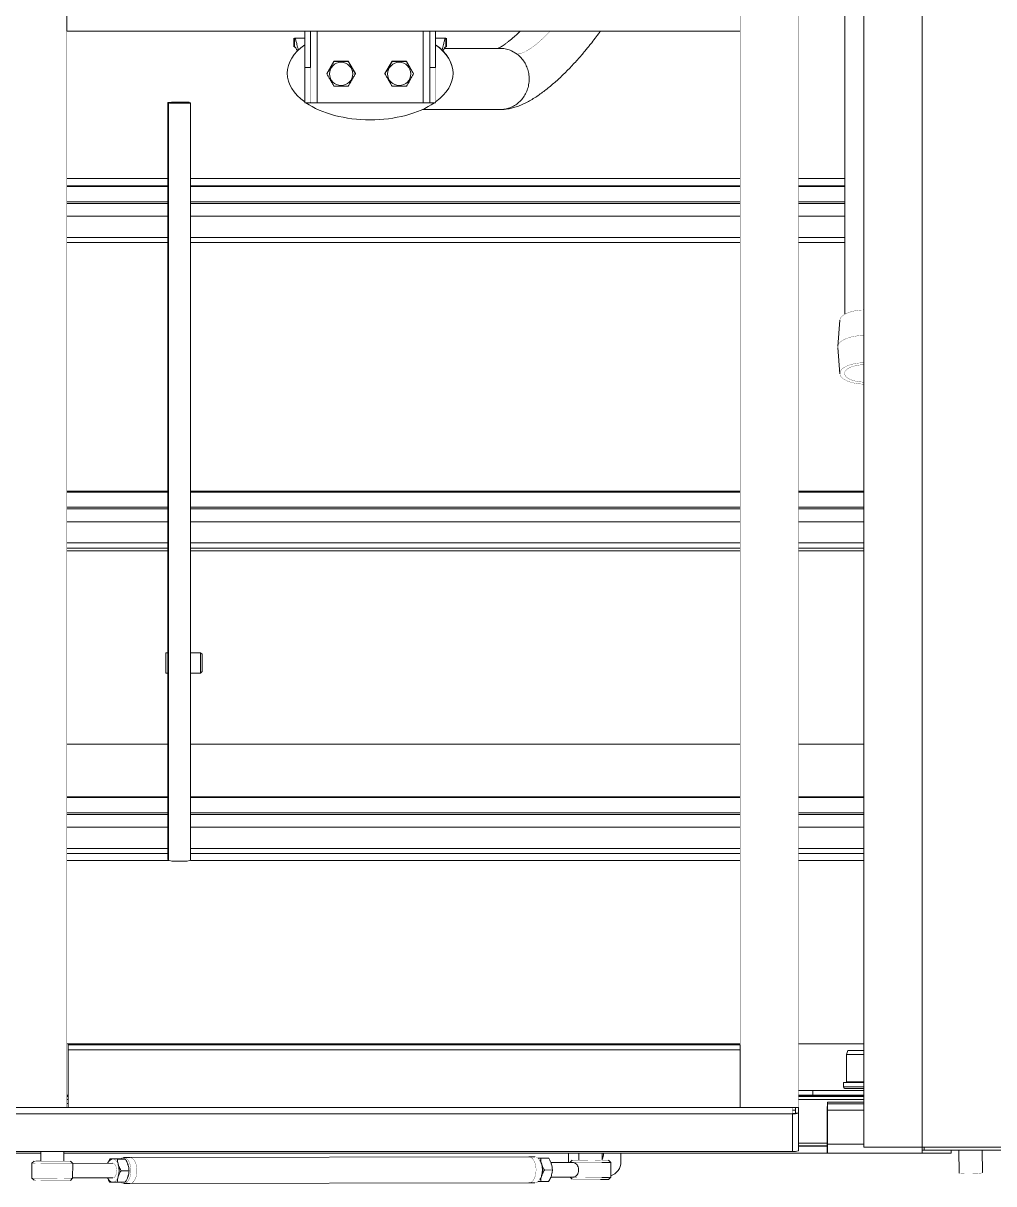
# Model space of a CAD drawing. Header units: millimetres. Extents: x -16985 to -606, y 2122 to 9380.
# Drawn here: x -12252 to -11584, y 4735 to 5533 of the extents above; entities that cross this region are included whole.
import ezdxf

# ---------------------------------------------------------------- set-up
doc = ezdxf.new("R2010")
doc.units = ezdxf.units.MM
for name, pattern in [('K5LT32768', [0]), ('K5LT32769', [0]), ('K5LT_THIN', [0])]:
    doc.linetypes.add(name, pattern=pattern)

msp = doc.modelspace()

# ---------------------------------------------------------------- linework, layer by layer
at = {"color": 7, "linetype": 'K5LT_THIN', "lineweight": 18}
for p, q in [((-11673.55, 5798.19), (-11673.55, 4760.19)), ((-11633.55, 4760.19), (-11633.55, 5798.19)), ((-11686.56, 5588.19), (-11686.56, 5332.87)), ((-12221.56, 5577.5), (-12221.56, 5527.52)), ((-12221.56, 5527.52), (-11758.56, 5527.52)), ((-12065.5, 5522.59), (-12065.5, 5516.59)), ((-12065.5, 5522.59), (-12065.5, 5516.59)), ((-12064.94, 5516.59), (-12064.94, 5522.59)), ((-12058, 5522.59), (-12064.94, 5522.59)), ((-12058, 5527.52), (-12054, 5527.52)), ((-12058, 5502.52), (-12058, 5527.52)), ((-12058, 5478.37), (-12058, 5527.52)), ((-12054, 5502.52), (-12054, 5527.52)), ((-11972, 5527.52), (-11968, 5527.52)), ((-11972, 5502.52), (-11972, 5527.52)), ((-11968, 5502.52), (-11968, 5527.52)), ((-11961.06, 5522.59), (-11968, 5522.59)), ((-11961.06, 5522.59), (-11961.06, 5516.59)), ((-11960.5, 5522.59), (-11960.5, 5516.59)), ((-11923.42, 5515.59), (-11961.99, 5515.59)), ((-11915.83, 5513.97), (-11911.94, 5511.67)), ((-12037.9, 5506.73), (-12042.81, 5498.23)), ((-12028.09, 5506.73), (-12037.9, 5506.73)), ((-12037.9, 5506.58), (-12037.9, 5506.73)), ((-12028.09, 5506.58), (-12028.09, 5506.73)), ((-12023.18, 5498.23), (-12028.09, 5506.73)), ((-11997.9, 5506.73), (-12002.81, 5498.23)), ((-11988.09, 5506.73), (-11997.9, 5506.73)), ((-11997.9, 5506.58), (-11997.9, 5506.73)), ((-11988.09, 5506.58), (-11988.09, 5506.73)), ((-11983.18, 5498.23), (-11988.09, 5506.73)), ((-12070, 5498.49), (-12070, 5498.44)), ((-12058, 5502.52), (-12054, 5502.52)), ((-12042.81, 5498.09), (-12042.81, 5498.23)), ((-12023.18, 5498.09), (-12023.18, 5498.23)), ((-12002.81, 5498.09), (-12002.81, 5498.23)), ((-11983.18, 5498.09), (-11983.18, 5498.23)), ((-11972, 5502.52), (-11968, 5502.52)), ((-11956, 5498.45), (-11956, 5498.51)), ((-12152.01, 5478.36), (-12152.22, 5478.33)), ((-12152.22, 5478.33), (-12152.14, 5478.33)), ((-12152.22, 5478.33), (-12152.22, 4958.1)), ((-12152.14, 5478.33), (-12151.85, 5478.32)), ((-12152.14, 5478.33), (-12152.14, 4958.09)), ((-12151.84, 5478.37), (-12152.01, 5478.36)), ((-12151.85, 5478.32), (-12150.56, 5478.32)), ((-12151.85, 5478.32), (-12151.85, 4958.06)), ((-12150.65, 5478.39), (-12151.84, 5478.37)), ((-12151.55, 5478.12), (-12151.55, 4957.53)), ((-12150.25, 5478.4), (-12150.65, 5478.39)), ((-12150.56, 5478.65), (-12150.56, 5478.39)), ((-12150.56, 5478.32), (-12149.55, 5478.33)), ((-12149.55, 5478.4), (-12150.25, 5478.4)), ((-12141.79, 5478.68), (-12149.56, 5478.68)), ((-12149.55, 5478.61), (-12147.03, 5478.61)), ((-12149.01, 5478.4), (-12149.55, 5478.4)), ((-12149.55, 5478.33), (-12149.02, 5478.33)), ((-12148.06, 5478.49), (-12149.01, 5478.4)), ((-12147.95, 5478.4), (-12147.12, 5478.48)), ((-12145.04, 5478.4), (-12147.95, 5478.4)), ((-12147.03, 5478.61), (-12146.07, 5478.52)), ((-12147.03, 5478.61), (-12147.03, 5478.4)), ((-12145.97, 5478.61), (-12141.8, 5478.61)), ((-12145.13, 5478.53), (-12145.97, 5478.61)), ((-12144.1, 5478.49), (-12145.04, 5478.4)), ((-12143.98, 5478.4), (-12143.16, 5478.48)), ((-12141.8, 5478.4), (-12143.98, 5478.4)), ((-12139.55, 5478.53), (-12139.55, 5478.48)), ((-12137.55, 5478.48), (-12137.55, 5478.53)), ((-12137.55, 5478.48), (-12137.55, 5478.26)), ((-12136.55, 4957.53), (-12136.55, 5478.12)), ((-12057.39, 5478.2), (-12052.93, 5478.2)), ((-11976.6, 5478.24), (-12049.4, 5478.24)), ((-11977.13, 5473.59), (-11923.42, 5473.59)), ((-11973.13, 5478.2), (-11968.52, 5478.2)), ((-12152.22, 5421.16), (-12221.56, 5421.16)), ((-11758.56, 5421.16), (-12136.55, 5421.16)), ((-11686.56, 5421.16), (-11718.56, 5421.16)), ((-12152.22, 5410.16), (-12221.56, 5410.16)), ((-11758.56, 5410.16), (-12136.55, 5410.16)), ((-11686.56, 5410.16), (-11718.56, 5410.16)), ((-12152.22, 5385.66), (-12221.56, 5385.66)), ((-11758.56, 5385.66), (-12136.55, 5385.66)), ((-11686.56, 5385.66), (-11718.56, 5385.66)), ((-12221.56, 5382.15), (-12152.22, 5382.15)), ((-12136.55, 5382.15), (-11758.56, 5382.15)), ((-11718.56, 5382.15), (-11686.56, 5382.15)), ((-11690.05, 5328.69), (-11691.55, 5310.58)), ((-11691.55, 5310.02), (-11690.05, 5291.91)), ((-12152.22, 5211.16), (-12221.56, 5211.16)), ((-11758.56, 5211.16), (-12136.55, 5211.16)), ((-11673.55, 5211.16), (-11718.56, 5211.16)), ((-12152.22, 5200.16), (-12221.56, 5200.16)), ((-11758.56, 5200.16), (-12136.55, 5200.16)), ((-11673.55, 5200.16), (-11718.56, 5200.16)), ((-12152.22, 5175.66), (-12221.56, 5175.66)), ((-12221.56, 5172.15), (-12152.22, 5172.15)), ((-12152.22, 5170.11), (-12221.56, 5170.11)), ((-11758.56, 5175.66), (-12136.55, 5175.66)), ((-12136.55, 5172.15), (-11758.56, 5172.15)), ((-11758.56, 5170.11), (-12136.55, 5170.11)), ((-11673.55, 5175.66), (-11718.56, 5175.66)), ((-11718.56, 5172.15), (-11673.55, 5172.15)), ((-11673.55, 5170.11), (-11718.56, 5170.11)), ((-12152.22, 5100.19), (-12153.55, 5100.19)), ((-12153.55, 5093.19), (-12153.55, 5100.19)), ((-12129.55, 5100.19), (-12136.55, 5100.19)), ((-12128.55, 5099.19), (-12129.55, 5100.19)), ((-12129.55, 5093.19), (-12129.55, 5100.19)), ((-12128.55, 5093.19), (-12128.55, 5099.19)), ((-12153.55, 5086.19), (-12153.55, 5093.19)), ((-12129.55, 5086.19), (-12129.55, 5093.19)), ((-12128.55, 5087.19), (-12128.55, 5093.19)), ((-12153.55, 5086.19), (-12152.22, 5086.19)), ((-12136.55, 5086.19), (-12129.55, 5086.19)), ((-12129.55, 5086.19), (-12128.55, 5087.19)), ((-12152.22, 5037.26), (-12221.56, 5037.26)), ((-11758.56, 5037.26), (-12136.55, 5037.26)), ((-11673.55, 5037.26), (-11718.56, 5037.26)), ((-12152.22, 5001.16), (-12221.56, 5001.16)), ((-11758.56, 5001.16), (-12136.55, 5001.16)), ((-11673.55, 5001.16), (-11718.56, 5001.16)), ((-12152.22, 4990.16), (-12221.56, 4990.16)), ((-11758.56, 4990.16), (-12136.55, 4990.16)), ((-11673.55, 4990.16), (-11718.56, 4990.16)), ((-12152.22, 4965.66), (-12221.56, 4965.66)), ((-11758.56, 4965.66), (-12136.55, 4965.66)), ((-11673.55, 4965.66), (-11718.56, 4965.66)), ((-12221.56, 4962.15), (-12152.22, 4962.15)), ((-12151.46, 4957.41), (-12221.56, 4957.41)), ((-12152.22, 4958.1), (-12152.14, 4958.09)), ((-12152.14, 4958.09), (-12151.85, 4958.06)), ((-12151.85, 4958.06), (-12151.55, 4958.06)), ((-11758.56, 4957.41), (-12136.65, 4957.41)), ((-12136.55, 4962.15), (-11758.56, 4962.15)), ((-11718.56, 4962.15), (-11673.55, 4962.15)), ((-11673.55, 4957.41), (-11718.56, 4957.41)), ((-11758.56, 4831.37), (-12221.56, 4831.37)), ((-12220.56, 4827.25), (-12220.56, 4830.59)), ((-12220.56, 4830.59), (-12220.56, 4790.84)), ((-11758.56, 4830.59), (-12220.56, 4830.59)), ((-12220.56, 4825.48), (-12220.56, 4828.38)), ((-12220.56, 4828.38), (-12220.56, 4792.61)), ((-12220.56, 4827.25), (-12220.56, 4787.5)), ((-11758.56, 4827.25), (-12220.56, 4827.25)), ((-11758.56, 4827.25), (-11758.56, 4830.59)), ((-11758.56, 4787.5), (-11758.56, 4827.25)), ((-11673.55, 4831.37), (-11718.56, 4831.37)), ((-11684.55, 4826.69), (-11685.55, 4823.94)), ((-11673.55, 4826.69), (-11684.55, 4826.69)), ((-12220.56, 4825.48), (-12220.56, 4789.71)), ((-11685.55, 4823.94), (-11685.55, 4805.19)), ((-11673.55, 4823.94), (-11685.55, 4823.94)), ((-11687.55, 4804.69), (-11687.55, 4801.69)), ((-11687.55, 4804.69), (-11673.55, 4804.69)), ((-12220.56, 4795.99), (-12221.56, 4795.99)), ((-12220.56, 4795.89), (-12221.56, 4795.89)), ((-12220.56, 4795.17), (-12221.56, 4795.17)), ((-11708.67, 4799.19), (-11718.56, 4799.19)), ((-11673.55, 4795.99), (-11718.56, 4795.99)), ((-11673.55, 4795.89), (-11718.56, 4795.89)), ((-11673.55, 4795.17), (-11718.56, 4795.17)), ((-11708.67, 4799.19), (-11673.55, 4799.19)), ((-11684.13, 4800.69), (-11673.55, 4800.69)), ((-12221.56, 4787.5), (-12261.56, 4787.5)), ((-12220.56, 4793.11), (-12221.56, 4793.11)), ((-12220.56, 4790.41), (-12221.56, 4790.41)), ((-12220.56, 4789.71), (-12220.56, 4792.61)), ((-12220.56, 4792.61), (-12220.56, 4792.61)), ((-12220.56, 4787.5), (-12220.56, 4790.84)), ((-12220.56, 4787.5), (-11758.56, 4787.5)), ((-11718.56, 4787.5), (-11758.56, 4787.5)), ((-11720.66, 4787.5), (-11720.66, 4785.62)), ((-11720.56, 4787.5), (-11720.56, 4786.96)), ((-11720.56, 4787.5), (-11720.56, 4783.63)), ((-11720.56, 4783.63), (-11720.56, 4786.96)), ((-11673.55, 4793.11), (-11718.56, 4793.11)), ((-11718.56, 4787.5), (-11718.56, 4783.63)), ((-11698.73, 4786.07), (-11698.73, 4788.19)), ((-11698.55, 4788.19), (-11698.73, 4788.19)), ((-11698.55, 4791.19), (-11673.55, 4791.19)), ((-11698.55, 4790.19), (-11698.55, 4791.19)), ((-11698.55, 4785.83), (-11698.55, 4790.19)), ((-11698.55, 4790.19), (-11673.55, 4790.19)), ((-12257.56, 4783.19), (-11722.56, 4783.19)), ((-11720.66, 4785.62), (-11722.56, 4785.62)), ((-11722.56, 4783.19), (-11722.56, 4757.35)), ((-11720.66, 4783.56), (-11720.66, 4785.62)), ((-11720.56, 4783.63), (-11718.56, 4783.63)), ((-11718.56, 4757.8), (-11718.56, 4783.63)), ((-11698.55, 4786.07), (-11698.73, 4786.07)), ((-11698.73, 4762.6), (-11698.73, 4786.07)), ((-11698.55, 4762.37), (-11698.55, 4785.83)), ((-11698.73, 4763.08), (-11718.56, 4763.08)), ((-12239.56, 4756.19), (-12427.49, 4756.19)), ((-11722.56, 4757.35), (-12257.56, 4757.35)), ((-12239.56, 4757.35), (-12239.56, 4750.71)), ((-12223.56, 4750.65), (-12223.56, 4757.35)), ((-11698.75, 4756.19), (-12223.56, 4756.19)), ((-11876.55, 4756.19), (-11876.55, 4750.19)), ((-11869.55, 4756.19), (-11869.55, 4751.33)), ((-11853.55, 4751.26), (-11853.55, 4756.19)), ((-11840.55, 4756.19), (-11840.55, 4750.19)), ((-11718.56, 4760.99), (-11698.73, 4760.99)), ((-11698.75, 4760.99), (-11698.75, 4756.19)), ((-11698.73, 4758.19), (-11698.75, 4758.19)), ((-11698.55, 4762.6), (-11698.73, 4762.6)), ((-11698.73, 4758.19), (-11698.73, 4762.6)), ((-11698.55, 4758.19), (-11698.73, 4758.19)), ((-11698.55, 4756.19), (-11698.55, 4762.37)), ((-11698.55, 4756.19), (-11633.55, 4756.19)), ((-11633.55, 4760.19), (-11673.55, 4760.19)), ((-11633.55, 4760.19), (-11633.55, 4756.31)), ((-11573.55, 4760.19), (-11633.55, 4760.19)), ((-11613.55, 4758.19), (-11633.55, 4758.19)), ((-11632.05, 4758.19), (-11633.55, 4758.19)), ((-11633.55, 4756.31), (-11633.55, 4756.19)), ((-11633.55, 4756.19), (-11613.55, 4756.19)), ((-11632.05, 4758.19), (-11632.05, 4760.19)), ((-11575.05, 4758.19), (-11632.05, 4758.19)), ((-11613.55, 4756.19), (-11613.55, 4758.19)), ((-11608.18, 4758.19), (-11607.93, 4742.52)), ((-11591.93, 4742.77), (-11592.17, 4758.19)), ((-12245.54, 4749.28), (-12245.58, 4739.08)), ((-12244.03, 4750.77), (-12245.54, 4749.28)), ((-12217.54, 4749.17), (-12219.03, 4750.67)), ((-12217.58, 4738.97), (-12217.54, 4749.17)), ((-12190.03, 4749.19), (-12217.54, 4749.15)), ((-12186.46, 4752.25), (-12191.96, 4752.24)), ((-12181.33, 4752.16), (-12186.83, 4752.15)), ((-12183.22, 4752.2), (-12183.35, 4752.2)), ((-12178.36, 4753.21), (-12182.52, 4753.21)), ((-11903.94, 4753.67), (-12178.36, 4753.21)), ((-11899.78, 4753.67), (-11903.94, 4753.67)), ((-11897.54, 4752.72), (-11895.38, 4752.73)), ((-11895.98, 4750.63), (-11896.44, 4751.38)), ((-11895.75, 4752.63), (-11890.25, 4752.64)), ((-11873.21, 4749.72), (-11888.8, 4749.69)), ((-11876.55, 4750.19), (-11876.54, 4749.71)), ((-11874.03, 4751.39), (-11875.53, 4749.89)), ((-11875.53, 4749.89), (-11875.53, 4749.71)), ((-11847.53, 4749.78), (-11849.03, 4751.29)), ((-11847.57, 4739.58), (-11847.53, 4749.78)), ((-12245.58, 4739.08), (-12244.08, 4737.57)), ((-12219.08, 4737.47), (-12217.58, 4738.97)), ((-12217.58, 4739.15), (-12190.01, 4739.19)), ((-12178.8, 4744.12), (-12184.3, 4744.11)), ((-11893.21, 4744.59), (-11887.71, 4744.6)), ((-11888.76, 4739.69), (-11873.17, 4739.72)), ((-11875.57, 4739.71), (-11875.57, 4739.69)), ((-11875.57, 4739.69), (-11874.08, 4738.19)), ((-11849.08, 4738.09), (-11847.58, 4739.58)), ((-12181.4, 4736.16), (-12186.89, 4736.15)), ((-12182.49, 4735.21), (-12178.33, 4735.21)), ((-12178.33, 4735.21), (-11903.91, 4735.67)), ((-11903.91, 4735.67), (-11899.75, 4735.67)), ((-11896.42, 4737.98), (-11895.96, 4738.73)), ((-11895.81, 4736.63), (-11890.31, 4736.64))]:
    msp.add_line(p, q, dxfattribs=at)
at = {"color": 8, "linetype": 'K5LT32768', "lineweight": 15, "true_color": 0x808080}
for p, q in [((-12049.4, 5478.24), (-12049.4, 5527.52)), ((-11976.6, 5478.24), (-11976.6, 5527.52)), ((-11972, 5478.37), (-11972, 5527.52)), ((-12149.55, 5478.61), (-12149.55, 5478.4)), ((-12141.8, 5478.61), (-12141.8, 5478.4)), ((-12221.56, 5426.19), (-12152.22, 5426.19)), ((-12136.55, 5426.19), (-11758.56, 5426.19)), ((-11718.56, 5426.19), (-11686.56, 5426.19)), ((-12152.22, 5420.59), (-12221.56, 5420.59)), ((-11758.56, 5420.59), (-12136.55, 5420.59)), ((-11686.56, 5420.59), (-11718.56, 5420.59)), ((-12152.22, 5409), (-12221.56, 5409)), ((-11758.56, 5409), (-12136.55, 5409)), ((-11686.56, 5409), (-11718.56, 5409)), ((-12152.22, 5400.23), (-12221.56, 5400.23)), ((-11758.56, 5400.23), (-12136.55, 5400.23)), ((-11686.56, 5400.23), (-11718.56, 5400.23)), ((-12152.22, 5210.59), (-12221.56, 5210.59)), ((-11758.56, 5210.59), (-12136.55, 5210.59)), ((-11673.55, 5210.59), (-11718.56, 5210.59)), ((-12152.22, 5199), (-12221.56, 5199)), ((-11758.56, 5199), (-12136.55, 5199)), ((-11673.55, 5199), (-11718.56, 5199)), ((-12152.22, 5190.23), (-12221.56, 5190.23)), ((-11758.56, 5190.23), (-12136.55, 5190.23)), ((-11673.55, 5190.23), (-11718.56, 5190.23)), ((-12152.22, 5000.59), (-12221.56, 5000.59)), ((-11758.56, 5000.59), (-12136.55, 5000.59)), ((-11673.55, 5000.59), (-11718.56, 5000.59)), ((-12152.22, 4989), (-12221.56, 4989)), ((-11758.56, 4989), (-12136.55, 4989)), ((-11673.55, 4989), (-11718.56, 4989)), ((-12152.22, 4980.23), (-12221.56, 4980.23)), ((-11758.56, 4980.23), (-12136.55, 4980.23)), ((-11673.55, 4980.23), (-11718.56, 4980.23)), ((-11685.55, 4805.19), (-11683.25, 4805.19)), ((-11683.25, 4805.19), (-11673.55, 4805.19)), ((-11708.67, 4795.99), (-11708.67, 4799.19)), ((-11687.55, 4801.69), (-11673.55, 4801.69)), ((-12220.56, 4790.39), (-12221.56, 4790.39)), ((-12220.56, 4787.61), (-12221.56, 4787.61)), ((-11698.55, 4785.83), (-11673.55, 4785.83)), ((-11698.73, 4761.22), (-11718.56, 4761.22)), ((-11698.75, 4760.69), (-11698.73, 4760.69)), ((-11673.55, 4762.37), (-11698.55, 4762.37))]:
    msp.add_line(p, q, dxfattribs=at)
at = {"color": 7, "linetype": 'K5LT_THIN', "const_width": 0.18}
for points in [[(-12221.56, 4787.5), (-12221.56, 4846.68), (-12221.56, 4905.91), (-12221.56, 4965.17), (-12221.56, 5024.48), (-12221.56, 5083.81), (-12221.56, 5143.18), (-12221.56, 5202.57), (-12221.56, 5261.99), (-12221.56, 5321.43), (-12221.56, 5380.89), (-12221.56, 5440.38), (-12221.56, 5499.87), (-12221.56, 5559.38), (-12221.56, 5618.9), (-12221.56, 5678.43), (-12221.56, 5737.96), (-12221.56, 5797.5)], [(-11758.56, 4787.5), (-11758.56, 4846.68), (-11758.56, 4905.91), (-11758.56, 4965.17), (-11758.56, 5024.48), (-11758.56, 5083.81), (-11758.56, 5143.18), (-11758.56, 5202.57), (-11758.56, 5261.99), (-11758.56, 5321.43), (-11758.56, 5380.89), (-11758.56, 5440.38), (-11758.56, 5499.87), (-11758.56, 5559.38), (-11758.56, 5618.9), (-11758.56, 5678.43), (-11758.56, 5737.96), (-11758.56, 5797.5)], [(-11718.56, 4787.5), (-11718.56, 4846.68), (-11718.56, 4905.91), (-11718.56, 4965.17), (-11718.56, 5024.48), (-11718.56, 5083.81), (-11718.56, 5143.18), (-11718.56, 5202.57), (-11718.56, 5261.99), (-11718.56, 5321.43), (-11718.56, 5380.89), (-11718.56, 5440.38), (-11718.56, 5499.87), (-11718.56, 5559.38), (-11718.56, 5618.9), (-11718.56, 5678.43), (-11718.56, 5737.96), (-11718.56, 5797.5)], [(-12064.94, 5522.59), (-12065.07, 5522.59), (-12065.18, 5522.59), (-12065.28, 5522.59), (-12065.36, 5522.59), (-12065.42, 5522.59), (-12065.46, 5522.59), (-12065.49, 5522.59), (-12065.5, 5522.59)], [(-11960.5, 5522.59), (-11960.51, 5522.59), (-11960.53, 5522.59), (-11960.58, 5522.59), (-11960.64, 5522.59), (-11960.72, 5522.59), (-11960.81, 5522.59), (-11960.93, 5522.59), (-11961.06, 5522.59)], [(-11758.56, 4830.59), (-11758.56, 4849.83), (-11758.56, 4908.86), (-11758.56, 4967.93), (-11758.56, 5027.04), (-11758.56, 5086.17), (-11758.56, 5145.34), (-11758.56, 5204.54), (-11758.56, 5263.76), (-11758.56, 5323.01), (-11758.56, 5382.27), (-11758.56, 5441.56), (-11758.56, 5500.86), (-11758.56, 5527.52)], [(-12064.94, 5516.59), (-12065.07, 5516.59), (-12065.18, 5516.59), (-12065.28, 5516.59), (-12065.36, 5516.59), (-12065.42, 5516.59), (-12065.46, 5516.59), (-12065.49, 5516.59), (-12065.5, 5516.59)], [(-12065.5, 5516.59), (-12065.32, 5516.59), (-12065.05, 5516.59)], [(-11960.5, 5516.59), (-11960.51, 5516.59), (-11960.53, 5516.59), (-11960.58, 5516.59), (-11960.64, 5516.59), (-11960.72, 5516.59), (-11960.81, 5516.59), (-11960.93, 5516.59), (-11961.06, 5516.59)], [(-11960.88, 5516.59), (-11960.68, 5516.59), (-11960.5, 5516.59)], [(-12058, 5478.37), (-12058, 5478.9), (-12058, 5479.76), (-12058, 5480.96), (-12058, 5482.47), (-12058, 5484.27), (-12058, 5486.34), (-12058, 5488.65), (-12058, 5491.16), (-12058, 5493.84), (-12058, 5496.66), (-12058, 5499.57), (-12058, 5502.52)], [(-12054, 5502.52), (-12054, 5499.57), (-12054, 5496.66), (-12054, 5493.84), (-12054, 5491.16), (-12054, 5488.65), (-12054, 5486.34), (-12054, 5484.27), (-12054, 5482.47), (-12054, 5480.96), (-12054, 5479.76), (-12054, 5478.9), (-12054, 5478.37)], [(-11972, 5478.37), (-11972, 5478.9), (-11972, 5479.76), (-11972, 5480.96), (-11972, 5482.47), (-11972, 5484.27), (-11972, 5486.34), (-11972, 5488.65), (-11972, 5491.16), (-11972, 5493.84), (-11972, 5496.66), (-11972, 5499.57), (-11972, 5502.52)], [(-11968, 5502.52), (-11968, 5499.57), (-11968, 5496.66), (-11968, 5493.84), (-11968, 5491.16), (-11968, 5488.65), (-11968, 5486.34), (-11968, 5484.27), (-11968, 5482.47), (-11968, 5480.96), (-11968, 5479.76), (-11968, 5478.9), (-11968, 5478.37)], [(-12149.56, 5478.68), (-12149.94, 5478.68), (-12150.26, 5478.67), (-12150.48, 5478.66), (-12150.56, 5478.65), (-12150.48, 5478.63), (-12150.26, 5478.62), (-12149.94, 5478.61), (-12149.55, 5478.61)], [(-12147.12, 5478.48), (-12147.09, 5478.49), (-12147.14, 5478.49), (-12147.25, 5478.5), (-12147.42, 5478.5), (-12147.61, 5478.5), (-12147.8, 5478.5), (-12147.96, 5478.5), (-12148.06, 5478.49)], [(-12146.07, 5478.52), (-12145.97, 5478.51), (-12145.82, 5478.51), (-12145.63, 5478.51), (-12145.43, 5478.51), (-12145.27, 5478.51), (-12145.15, 5478.52), (-12145.1, 5478.52), (-12145.13, 5478.53)], [(-12143.16, 5478.48), (-12143.13, 5478.49), (-12143.18, 5478.49), (-12143.3, 5478.5), (-12143.46, 5478.5), (-12143.66, 5478.5), (-12143.85, 5478.5), (-12144, 5478.5), (-12144.1, 5478.49)], [(-11690.05, 5328.69), (-11689.88, 5329.48), (-11689.35, 5330.51), (-11688.48, 5331.5), (-11687.28, 5332.43), (-11685.79, 5333.27), (-11684.02, 5334.02), (-11682.02, 5334.65), (-11679.83, 5335.15), (-11677.49, 5335.52), (-11675.05, 5335.75), (-11673.55, 5335.81)], [(-11691.55, 5310.02), (-11691.53, 5310.74), (-11691.21, 5311.84), (-11690.53, 5312.91), (-11689.51, 5313.93), (-11688.17, 5314.88), (-11686.53, 5315.74), (-11684.63, 5316.5), (-11682.5, 5317.14), (-11680.18, 5317.65), (-11677.71, 5318.02), (-11675.15, 5318.25), (-11673.55, 5318.31)], [(-11673.55, 5284.8), (-11675.05, 5284.86), (-11677.49, 5285.08), (-11679.83, 5285.45), (-11682.02, 5285.96), (-11684.02, 5286.59), (-11685.79, 5287.33), (-11687.28, 5288.18), (-11688.48, 5289.1), (-11689.35, 5290.09), (-11689.88, 5291.12), (-11690.06, 5292.17), (-11689.88, 5293.22), (-11689.35, 5294.25), (-11688.48, 5295.24), (-11687.28, 5296.17), (-11685.79, 5297.01), (-11684.02, 5297.76), (-11682.02, 5298.39), (-11679.83, 5298.89), (-11677.49, 5299.26), (-11675.05, 5299.49), (-11673.55, 5299.55)], [(-11673.55, 5286.17), (-11674.79, 5286.23), (-11676.96, 5286.45), (-11679.03, 5286.81), (-11680.94, 5287.3), (-11682.64, 5287.92), (-11684.09, 5288.64), (-11685.26, 5289.44), (-11686.11, 5290.31), (-11686.63, 5291.23), (-11686.81, 5292.17), (-11686.63, 5293.11), (-11686.11, 5294.03), (-11685.26, 5294.9), (-11684.09, 5295.71), (-11682.64, 5296.43), (-11680.94, 5297.04), (-11679.03, 5297.53), (-11676.96, 5297.89), (-11674.79, 5298.11), (-11673.55, 5298.17)], [(-11722.56, 4787.5), (-11722.56, 4787.44), (-11722.56, 4787.13), (-11722.56, 4786.69), (-11722.56, 4786.13), (-11722.56, 4785.47), (-11722.56, 4784.74), (-11722.56, 4783.97), (-11722.56, 4783.19)], [(-12217.54, 4749.17), (-12217.6, 4749.16), (-12218, 4749.14), (-12218.74, 4749.12), (-12219.82, 4749.11), (-12221.2, 4749.1), (-12222.85, 4749.1), (-12224.72, 4749.09), (-12226.77, 4749.09), (-12228.95, 4749.1), (-12231.19, 4749.1), (-12233.44, 4749.11), (-12235.64, 4749.13), (-12237.73, 4749.14), (-12239.66, 4749.16), (-12241.39, 4749.18), (-12242.86, 4749.2), (-12244.03, 4749.22), (-12244.88, 4749.24), (-12245.39, 4749.26), (-12245.54, 4749.28)], [(-12239.56, 4750.84), (-12240.13, 4750.83), (-12241.54, 4750.83), (-12242.66, 4750.82), (-12243.46, 4750.8), (-12243.92, 4750.79), (-12244.02, 4750.77), (-12243.76, 4750.75), (-12243.15, 4750.73), (-12242.21, 4750.71), (-12240.96, 4750.69), (-12239.44, 4750.67), (-12237.69, 4750.66), (-12235.76, 4750.64), (-12233.71, 4750.63), (-12231.6, 4750.62), (-12229.49, 4750.61), (-12227.43, 4750.61), (-12225.49, 4750.61), (-12223.73, 4750.61), (-12222.19, 4750.62), (-12220.92, 4750.63), (-12219.96, 4750.64), (-12219.33, 4750.65), (-12219.05, 4750.67), (-12219.12, 4750.69), (-12219.56, 4750.71), (-12220.34, 4750.73), (-12221.44, 4750.75), (-12222.83, 4750.76), (-12223.56, 4750.77)], [(-12223.56, 4750.74), (-12222.75, 4750.72), (-12222.21, 4750.7), (-12222.03, 4750.69), (-12222.21, 4750.67), (-12222.75, 4750.66), (-12223.63, 4750.65), (-12224.81, 4750.64), (-12226.25, 4750.64), (-12227.9, 4750.63), (-12229.68, 4750.64), (-12231.53, 4750.64), (-12233.39, 4750.65), (-12235.17, 4750.66), (-12236.81, 4750.68), (-12238.25, 4750.69), (-12239.43, 4750.71), (-12240.31, 4750.73), (-12240.85, 4750.75), (-12241.03, 4750.76), (-12240.85, 4750.78), (-12240.31, 4750.79), (-12239.56, 4750.8)], [(-12190.01, 4739.19), (-12189.92, 4739.2), (-12189.17, 4739.43), (-12188.49, 4740.02), (-12187.92, 4740.91), (-12187.51, 4742.05), (-12187.28, 4743.35), (-12187.26, 4744.71), (-12187.44, 4746.04), (-12187.82, 4747.22), (-12188.35, 4748.18), (-12189.01, 4748.85), (-12189.75, 4749.17), (-12190.03, 4749.19)], [(-12189.99, 4752.19), (-12189.41, 4752.11), (-12188.84, 4751.9), (-12188.29, 4751.56), (-12187.77, 4751.08), (-12187.29, 4750.49), (-12186.86, 4749.8), (-12186.48, 4749), (-12186.16, 4748.13)], [(-12184.68, 4752.31), (-12184.21, 4752.67), (-12183.23, 4753.11), (-12182.22, 4753.19), (-12181.22, 4752.9), (-12180.27, 4752.25), (-12179.42, 4751.27), (-12178.69, 4750), (-12178.12, 4748.5), (-12177.72, 4746.82), (-12177.53, 4745.03), (-12177.54, 4743.21), (-12177.75, 4741.43), (-12178.15, 4739.76), (-12178.74, 4738.28), (-12179.47, 4737.04), (-12180.34, 4736.09), (-12181.29, 4735.47), (-12182.29, 4735.21), (-12183.3, 4735.32), (-12184.27, 4735.79), (-12184.73, 4736.15)], [(-12179.33, 4747.65), (-12179.51, 4748.26), (-12179.84, 4749.13)], [(-12178.33, 4735.21), (-12178.13, 4735.22), (-12177.13, 4735.48), (-12176.18, 4736.1), (-12175.32, 4737.04), (-12174.58, 4738.29), (-12173.99, 4739.77), (-12173.59, 4741.44), (-12173.38, 4743.22), (-12173.37, 4745.04), (-12173.57, 4746.83), (-12173.96, 4748.51), (-12174.53, 4750.01), (-12175.26, 4751.28), (-12176.11, 4752.26), (-12177.06, 4752.9), (-12178.06, 4753.2), (-12178.36, 4753.21)], [(-12178.36, 4753.21), (-12177.55, 4753.1), (-12176.58, 4752.62), (-12175.67, 4751.81), (-12174.88, 4750.68), (-12174.22, 4749.28), (-12173.74, 4747.68), (-12173.44, 4745.94), (-12173.35, 4744.13)], [(-11903.91, 4735.67), (-11903.71, 4735.67), (-11902.71, 4735.93), (-11901.76, 4736.55), (-11900.9, 4737.5), (-11900.16, 4738.74), (-11899.57, 4740.23), (-11899.17, 4741.89), (-11898.96, 4743.67), (-11898.95, 4745.49), (-11899.15, 4747.28), (-11899.54, 4748.96), (-11900.11, 4750.47), (-11900.84, 4751.73), (-11901.69, 4752.71), (-11902.64, 4753.36), (-11903.64, 4753.65), (-11903.94, 4753.67)], [(-11903.94, 4753.67), (-11903.13, 4753.55), (-11902.16, 4753.08), (-11901.25, 4752.26), (-11900.46, 4751.13), (-11899.8, 4749.74), (-11899.32, 4748.14), (-11899.02, 4746.4), (-11898.93, 4744.58)], [(-11899.78, 4753.67), (-11899.48, 4753.66), (-11898.48, 4753.36), (-11897.54, 4752.72), (-11896.68, 4751.74), (-11895.95, 4750.47), (-11895.38, 4748.97), (-11894.99, 4747.29), (-11894.79, 4745.5), (-11894.8, 4743.68), (-11895.01, 4741.9), (-11895.42, 4740.23), (-11896, 4738.75), (-11896.74, 4737.51), (-11897.6, 4736.56), (-11898.55, 4735.94), (-11899.55, 4735.68), (-11899.75, 4735.67)], [(-11853.76, 4749.71), (-11855.73, 4749.71), (-11857.85, 4749.71), (-11860.06, 4749.71), (-11862.31, 4749.72), (-11864.54, 4749.73), (-11866.7, 4749.75), (-11868.72, 4749.76), (-11870.55, 4749.78), (-11872.15, 4749.8), (-11873.48, 4749.82), (-11874.5, 4749.84), (-11875.18, 4749.86), (-11875.5, 4749.88), (-11875.53, 4749.89)], [(-11869.55, 4751.45), (-11870.87, 4751.44), (-11872.14, 4751.43), (-11873.1, 4751.42), (-11873.73, 4751.41), (-11874.01, 4751.39), (-11873.94, 4751.37), (-11873.5, 4751.35), (-11872.72, 4751.33), (-11871.62, 4751.31), (-11870.23, 4751.3), (-11868.58, 4751.28), (-11866.74, 4751.26), (-11864.74, 4751.25), (-11862.66, 4751.24), (-11860.54, 4751.23), (-11858.44, 4751.22), (-11856.44, 4751.22), (-11854.59, 4751.22)], [(-11856.25, 4751.25), (-11857.89, 4751.25), (-11859.68, 4751.25), (-11861.53, 4751.26), (-11863.38, 4751.27), (-11865.17, 4751.28), (-11866.81, 4751.29), (-11868.25, 4751.31), (-11869.43, 4751.32), (-11870.31, 4751.34), (-11870.85, 4751.36), (-11871.03, 4751.37), (-11870.84, 4751.39), (-11870.3, 4751.4), (-11869.55, 4751.41)], [(-11853.55, 4751.35), (-11852.75, 4751.33), (-11852.21, 4751.32), (-11852.03, 4751.3), (-11852.21, 4751.28), (-11852.75, 4751.27), (-11853.63, 4751.26), (-11854.81, 4751.25), (-11856.25, 4751.25)], [(-11854.59, 4751.22), (-11852.93, 4751.23), (-11851.52, 4751.23), (-11850.4, 4751.24), (-11849.6, 4751.26), (-11849.14, 4751.27), (-11849.04, 4751.29), (-11849.29, 4751.31), (-11849.9, 4751.33), (-11850.85, 4751.35), (-11852.1, 4751.37), (-11853.55, 4751.39)], [(-12245.58, 4739.08), (-12245.43, 4739.06), (-12244.92, 4739.04), (-12244.07, 4739.02), (-12242.9, 4739), (-12241.43, 4738.98), (-12239.71, 4738.96), (-12237.77, 4738.94), (-12235.68, 4738.93), (-12233.48, 4738.91), (-12231.23, 4738.9), (-12228.99, 4738.9), (-12226.81, 4738.89), (-12224.76, 4738.89), (-12222.89, 4738.9), (-12221.24, 4738.9), (-12219.86, 4738.91), (-12218.78, 4738.93), (-12218.04, 4738.94), (-12217.64, 4738.96), (-12217.58, 4738.97)], [(-12186.19, 4740.13), (-12186.52, 4739.26), (-12186.9, 4738.48), (-12187.34, 4737.8), (-12187.83, 4737.23), (-12188.35, 4736.77), (-12188.9, 4736.45), (-12189.47, 4736.25), (-12190.05, 4736.19)], [(-12173.35, 4744.13), (-12173.46, 4742.32), (-12173.77, 4740.59), (-12174.26, 4739), (-12174.93, 4737.63), (-12175.73, 4736.53), (-12176.64, 4735.74), (-12177.63, 4735.3), (-12178.33, 4735.21)], [(-11898.93, 4744.58), (-11899.04, 4742.77), (-11899.35, 4741.04), (-11899.84, 4739.46), (-11900.51, 4738.09), (-11901.31, 4736.99), (-11902.22, 4736.2), (-11903.21, 4735.76), (-11903.91, 4735.67)], [(-11875.57, 4739.69), (-11875.54, 4739.69), (-11875.22, 4739.66), (-11874.54, 4739.64), (-11873.52, 4739.62), (-11872.19, 4739.6), (-11870.59, 4739.58), (-11868.76, 4739.56), (-11866.74, 4739.55), (-11864.58, 4739.53), (-11862.35, 4739.52), (-11860.1, 4739.51), (-11857.89, 4739.51), (-11855.77, 4739.51), (-11853.8, 4739.51)], [(-11599.52, 4742.08), (-11601.24, 4742.06), (-11602.91, 4742.07), (-11604.44, 4742.1), (-11605.75, 4742.16), (-11606.8, 4742.25), (-11607.52, 4742.35), (-11607.89, 4742.46), (-11607.93, 4742.52)], [(-11591.93, 4742.77), (-11591.93, 4742.77), (-11592.12, 4742.64), (-11592.68, 4742.52), (-11593.57, 4742.4), (-11594.77, 4742.29), (-11596.2, 4742.2), (-11597.81, 4742.13), (-11599.52, 4742.08)], [(-12219.08, 4737.47), (-12219.1, 4737.47), (-12219.38, 4737.45), (-12220.01, 4737.44), (-12220.98, 4737.43), (-12222.25, 4737.42), (-12223.78, 4737.41), (-12225.55, 4737.41), (-12227.48, 4737.41), (-12229.54, 4737.41), (-12231.65, 4737.42), (-12233.76, 4737.43), (-12235.81, 4737.44), (-12237.74, 4737.46), (-12239.49, 4737.47), (-12241.01, 4737.49), (-12242.26, 4737.51), (-12243.21, 4737.53), (-12243.82, 4737.55), (-12244.07, 4737.57), (-12244.08, 4737.57)], [(-11854.64, 4738.02), (-11856.49, 4738.02), (-11858.5, 4738.02), (-11860.59, 4738.03), (-11862.71, 4738.04), (-11864.8, 4738.05), (-11866.79, 4738.06), (-11868.64, 4738.08), (-11870.28, 4738.1), (-11871.67, 4738.12), (-11872.77, 4738.13), (-11873.55, 4738.15), (-11873.99, 4738.17), (-11874.08, 4738.19)]]:
    msp.add_lwpolyline(points, dxfattribs=at)
at = {"color": 8, "linetype": 'K5LT32769', "true_color": 0x808080, "const_width": 0.18}
msp.add_lwpolyline([(-11889.18, 5527.52), (-11891.64, 5524.96), (-11894.09, 5522.58), (-11896.5, 5520.4), (-11898.84, 5518.42), (-11901.1, 5516.67), (-11903.26, 5515.17), (-11905.3, 5513.92), (-11907.2, 5512.94), (-11908.95, 5512.24), (-11910.54, 5511.81), (-11911.94, 5511.67)], dxfattribs=at)
at = {"color": 7, "linetype": 'K5LT_THIN', "const_width": 0.18}
for points in [[(-11758.56, 5477.5), (-11758.56, 5478.47), (-11758.56, 5479.3), (-11758.56, 5479.85), (-11758.56, 5480.05), (-11758.56, 5479.85), (-11758.56, 5479.3), (-11758.56, 5478.47), (-11758.56, 5477.5), (-11758.56, 5476.52), (-11758.56, 5475.69), (-11758.56, 5475.14), (-11758.56, 5474.95), (-11758.56, 5475.14), (-11758.56, 5475.69), (-11758.56, 5476.52)], [(-11758.56, 5457.5), (-11758.56, 5459.11), (-11758.56, 5460.65), (-11758.56, 5462.04), (-11758.56, 5463.21), (-11758.56, 5464.12), (-11758.56, 5464.72), (-11758.56, 5464.99), (-11758.56, 5464.9), (-11758.56, 5464.46), (-11758.56, 5463.7), (-11758.56, 5462.65), (-11758.56, 5461.36), (-11758.56, 5459.89), (-11758.56, 5458.31), (-11758.56, 5456.69), (-11758.56, 5455.1), (-11758.56, 5453.63), (-11758.56, 5452.34), (-11758.56, 5451.29), (-11758.56, 5450.53), (-11758.56, 5450.1), (-11758.56, 5450.01), (-11758.56, 5450.27), (-11758.56, 5450.87), (-11758.56, 5451.78), (-11758.56, 5452.96), (-11758.56, 5454.35), (-11758.56, 5455.88)], [(-11758.56, 5437.55), (-11758.56, 5438.53), (-11758.56, 5439.36), (-11758.56, 5439.91), (-11758.56, 5440.1), (-11758.56, 5439.91), (-11758.56, 5439.36), (-11758.56, 5438.53), (-11758.56, 5437.55), (-11758.56, 5436.58), (-11758.56, 5435.75), (-11758.56, 5435.2), (-11758.56, 5435), (-11758.56, 5435.2), (-11758.56, 5435.75), (-11758.56, 5436.58)]]:
    msp.add_lwpolyline(points, close=True, dxfattribs=at)
at = {"color": 7, "linetype": 'K5LT_THIN', "lineweight": 18}
for centre in [(-12033, 5498.05), (-11993, 5498.05)]:
    msp.add_circle(centre, 8, dxfattribs=at)
for centre, radius, start, end in [((-12141.24, 5462.64), 15.98, 83.93432, 92.01517), ((-12141.24, 5494.37), 15.98, 267.98483, 276.06568), ((-12140.74, 5448.63), 30.07, 83.92376, 92.01313), ((-12139.36, 5490.22), 11.88, 268.17523, 278.7174), ((-12049.52, 5340.24), 138, 89.94688, 91.1359), ((-11976.47, 5340.24), 138, 88.86411, 90.05311), ((-11686.05, 4805.19), 0.5, 270, 0), ((-11686.55, 4801.69), 1, 180, 270), ((-11721.57, 4792.48), 9.35, 263.93674, 288.79588), ((-11722.06, 4788.06), 4.67, 263.93674, 288.79588), ((-11858.55, 4755.19), 6, 326.44269, 9.59407), ((-11721.57, 4766.65), 9.35, 263.93674, 288.79588), ((-12189.52, 4748.1), 4.12, 96.48795, 164.67528), ((-12199.2, 4744.18), 13.63, 342.70212, 16.84049), ((-11903.48, 4746.06), 8.79, 16.87959, 31.37066), ((-11906.76, 4744.66), 12.32, 331.20648, 28.98334), ((-11908.12, 4744.66), 13.63, 342.70212, 16.84049), ((-11852.25, 4883.86), 134.16, 269.35752, 272.01599), ((-11850.55, 4750.19), 10, 287.36014, 0), ((-12189.44, 4740.35), 4.2, 196.09712, 261.64213), ((-12190.6, 4743.75), 11.67, 340.97419, 349.37123), ((-11903.33, 4743.2), 8.63, 328.72739, 342.50999), ((-11851.74, 4828.99), 89.51, 268.68471, 272.67023), ((-11853.25, 4856.89), 118.88, 269.32899, 272.00767)]:
    msp.add_arc(centre, radius, start, end, dxfattribs=at)
for centre, major_axis, ratio, start_param, end_param in [((-12013, 5498.5), (57, 0), 0.561198, 2.480743, 3.141592), ((-12013, 5498.45), (57, 0), 0.561198, 2.480743, 3.141592), ((-12013, 5498.5), (57, 0), 0.561198, 0.000302, 0.660834), ((-12013, 5498.45), (57, 0), 0.561198, -0.66084, 0.660835), ((-12013, 5498.45), (57, 0), 0.561198, 3.141592, 3.802442), ((-12144.05, 5478.12), (7.5, 0), 0.03772, 2.293531, 7.239927), ((-12013, 5498.45), (57, 0), 0.561198, -2.456301, -0.685292), ((-12144.05, 4957.53), (7.5, 0), 0.09907, 3.141593, 6.283185)]:
    msp.add_ellipse(centre, major_axis=major_axis, ratio=ratio, start_param=start_param, end_param=end_param, dxfattribs=at)
msp.add_ellipse((-12144.05, 5478.12), major_axis=(5.5, 0), ratio=0.038619, dxfattribs=at)
for points, knots in [([(-12064.94, 5522.59), (-12064.82, 5522.52), (-12064.59, 5522.39), (-12064.24, 5521.46), (-12063.9, 5520.28), (-12063.54, 5518.92), (-12063.12, 5517.35), (-12062.71, 5515.81), (-12062.42, 5514.73), (-12062.33, 5514.36)], [0, 0, 0, 0, 0.194043, 0.365653, 0.514829, 0.641596, 0.771352, 0.921518, 1, 1, 1, 1]), ([(-11963.66, 5514.37), (-11963.57, 5514.73), (-11963.28, 5515.8), (-11962.87, 5517.34), (-11962.45, 5518.92), (-11962.1, 5520.27), (-11961.76, 5521.45), (-11961.4, 5522.39), (-11961.18, 5522.52), (-11961.06, 5522.59)], [0, 0, 0, 0, 0.076842, 0.227325, 0.357876, 0.48432, 0.633479, 0.805373, 1, 1, 1, 1]), ([(-11909.73, 5527.52), (-11910.22, 5527.04), (-11911.4, 5525.9), (-11913.21, 5524.25), (-11915.14, 5522.56), (-11916.96, 5521.04), (-11918.67, 5519.7), (-11920.22, 5518.56), (-11921.59, 5517.6), (-11922.79, 5516.83), (-11923.79, 5516.24), (-11924.57, 5515.82), (-11924.91, 5515.66), (-11925.06, 5515.59)], [0, 0, 0, 0, 0.074565, 0.177754, 0.280337, 0.38196, 0.482089, 0.578041, 0.67096, 0.761174, 0.848503, 0.93295, 1, 1, 1, 1]), ([(-11923.41, 5473.61), (-11923.26, 5473.6), (-11922.17, 5473.56), (-11920.16, 5473.74), (-11917.27, 5474.14), (-11914.22, 5474.88), (-11910.95, 5475.95), (-11907.6, 5477.35), (-11904.21, 5479.05), (-11900.86, 5480.99), (-11897.61, 5483.1), (-11894.46, 5485.34), (-11891.37, 5487.72), (-11888.31, 5490.23), (-11885.27, 5492.88), (-11882.25, 5495.65), (-11879.25, 5498.55), (-11876.28, 5501.54), (-11873.36, 5504.61), (-11870.52, 5507.73), (-11867.81, 5510.81), (-11865.37, 5513.68), (-11863.28, 5516.23), (-11860.97, 5519.1), (-11858.34, 5522.48), (-11856.09, 5525.5), (-11854.88, 5527.18), (-11854.63, 5527.52)], [0, 0, 0, 0, 0.005498, 0.039495, 0.075392, 0.118725, 0.163595, 0.212006, 0.262973, 0.313487, 0.3621, 0.409252, 0.45488, 0.499869, 0.544366, 0.588304, 0.631731, 0.674651, 0.717003, 0.758592, 0.798888, 0.836181, 0.866761, 0.893196, 0.941096, 0.988097, 1, 1, 1, 1]), ([(-12064.94, 5516.59), (-12064.82, 5516.56), (-12064.59, 5516.49), (-12064.15, 5515.9), (-12063.68, 5515.01), (-12063.19, 5514.09), (-12063, 5513.74)], [0, 0, 0, 0, 0.237761, 0.449001, 0.791235, 1, 1, 1, 1]), ([(-11962.99, 5513.75), (-11962.8, 5514.1), (-11962.32, 5515.01), (-11961.85, 5515.9), (-11961.4, 5516.49), (-11961.18, 5516.56), (-11961.06, 5516.59)], [0, 0, 0, 0, 0.206224, 0.548833, 0.760934, 1, 1, 1, 1]), ([(-12042.81, 5498.09), (-12042.21, 5499.11), (-12041.21, 5500.83), (-12039.75, 5503.37), (-12038.71, 5505.17), (-12038.1, 5506.23), (-12037.9, 5506.58)], [0, 0, 0, 0, 0.369233, 0.619155, 0.875822, 1, 1, 1, 1]), ([(-12037.9, 5506.58), (-12037.05, 5506.58), (-12035.33, 5506.56), (-12032.78, 5506.56), (-12030.34, 5506.57), (-12028.84, 5506.58), (-12028.09, 5506.58)], [0, 0, 0, 0, 0.264605, 0.534948, 0.765343, 1, 1, 1, 1]), ([(-12028.09, 5506.58), (-12027.66, 5505.84), (-12026.8, 5504.34), (-12025.53, 5502.12), (-12024.31, 5500.02), (-12023.56, 5498.73), (-12023.18, 5498.09)], [0, 0, 0, 0, 0.264605, 0.534948, 0.765343, 1, 1, 1, 1]), ([(-12002.81, 5498.09), (-12002.21, 5499.11), (-12001.21, 5500.83), (-11999.75, 5503.37), (-11998.71, 5505.17), (-11998.1, 5506.23), (-11997.9, 5506.58)], [0, 0, 0, 0, 0.369233, 0.619155, 0.875822, 1, 1, 1, 1]), ([(-11997.9, 5506.58), (-11997.05, 5506.58), (-11995.33, 5506.56), (-11992.78, 5506.56), (-11990.34, 5506.57), (-11988.84, 5506.58), (-11988.09, 5506.58)], [0, 0, 0, 0, 0.264605, 0.534948, 0.765343, 1, 1, 1, 1]), ([(-11988.09, 5506.58), (-11987.66, 5505.84), (-11986.8, 5504.34), (-11985.53, 5502.12), (-11984.31, 5500.02), (-11983.56, 5498.73), (-11983.18, 5498.09)], [0, 0, 0, 0, 0.264605, 0.534948, 0.765343, 1, 1, 1, 1]), ([(-12037.9, 5489.59), (-12038.33, 5490.32), (-12039.19, 5491.8), (-12040.47, 5494), (-12041.69, 5496.12), (-12042.43, 5497.43), (-12042.81, 5498.09)], [0, 0, 0, 0, 0.264605, 0.534948, 0.765343, 1, 1, 1, 1]), ([(-12023.18, 5498.09), (-12023.38, 5497.74), (-12023.98, 5496.69), (-12025.02, 5494.89), (-12026.48, 5492.35), (-12027.49, 5490.61), (-12028.09, 5489.59)], [0, 0, 0, 0, 0.124179, 0.374425, 0.630765, 1, 1, 1, 1]), ([(-11997.9, 5489.59), (-11998.33, 5490.32), (-11999.19, 5491.8), (-12000.47, 5494), (-12001.69, 5496.12), (-12002.43, 5497.43), (-12002.81, 5498.09)], [0, 0, 0, 0, 0.264605, 0.534948, 0.765343, 1, 1, 1, 1]), ([(-11983.18, 5498.09), (-11983.38, 5497.74), (-11983.98, 5496.69), (-11985.02, 5494.89), (-11986.48, 5492.35), (-11987.49, 5490.61), (-11988.09, 5489.59)], [0, 0, 0, 0, 0.124179, 0.374425, 0.630765, 1, 1, 1, 1]), ([(-12028.09, 5489.59), (-12028.94, 5489.58), (-12030.66, 5489.57), (-12033.21, 5489.57), (-12035.65, 5489.57), (-12037.15, 5489.58), (-12037.9, 5489.59)], [0, 0, 0, 0, 0.264605, 0.534948, 0.765343, 1, 1, 1, 1]), ([(-11988.09, 5489.59), (-11988.94, 5489.58), (-11990.66, 5489.57), (-11993.21, 5489.57), (-11995.65, 5489.57), (-11997.15, 5489.58), (-11997.9, 5489.59)], [0, 0, 0, 0, 0.264605, 0.534948, 0.765343, 1, 1, 1, 1]), ([(-12057.39, 5478.23), (-12057.63, 5478.23), (-12057.97, 5478.23), (-12057.99, 5478.34), (-12058, 5478.37)], [0, 0, 0, 0, 0.682146, 1, 1, 1, 1]), ([(-12054, 5478.37), (-12053.95, 5478.32), (-12053.85, 5478.22), (-12053.16, 5478.19), (-12052.52, 5478.21), (-12052.26, 5478.21)], [0, 0, 0, 0, 0.37099, 0.742072, 1, 1, 1, 1]), ([(-11973.73, 5478.21), (-11973.36, 5478.2), (-11972.63, 5478.19), (-11972.08, 5478.25), (-11972.02, 5478.34), (-11972, 5478.37)], [0, 0, 0, 0, 0.371063, 0.7422, 1, 1, 1, 1]), ([(-11968, 5478.37), (-11968.05, 5478.29), (-11968.12, 5478.19), (-11968.49, 5478.2), (-11968.52, 5478.2)], [0, 0, 0, 0, 0.923017, 1, 1, 1, 1]), ([(-11686.54, 4800.69), (-11686.54, 4800.69), (-11686.57, 4800.69), (-11686.37, 4800.69), (-11685.74, 4800.69), (-11684.66, 4800.69), (-11684.13, 4800.69)], [0, 0, 0, 0, 0.039549, 0.242752, 0.632386, 1, 1, 1, 1]), ([(-12193.49, 4749.19), (-12193.33, 4749.59), (-12192.91, 4750.62), (-12192.32, 4751.62), (-12191.96, 4752.24)], [0, 0, 0, 0, 0.389648, 1, 1, 1, 1]), ([(-12191.96, 4752.24), (-12191.71, 4752.23), (-12191.2, 4752.21), (-12190.4, 4752.2), (-12189.99, 4752.19)], [0, 0, 0, 0, 0.495458, 1, 1, 1, 1]), ([(-12189.99, 4752.19), (-12189.93, 4752.19), (-12189.46, 4752.18), (-12188.46, 4752.17), (-12187.38, 4752.16), (-12186.83, 4752.15)], [0, 0, 0, 0, 0.070086, 0.530782, 1, 1, 1, 1]), ([(-12186.83, 4752.15), (-12186.81, 4751.81), (-12186.75, 4750.5), (-12186.41, 4749.14), (-12186.16, 4748.13)], [0, 0, 0, 0, 0.257551, 1, 1, 1, 1]), ([(-12186.46, 4752.25), (-12185.88, 4752.24), (-12184.7, 4752.23), (-12183.77, 4752.21), (-12183.3, 4752.2)], [0, 0, 0, 0, 0.495458, 1, 1, 1, 1]), ([(-12186.16, 4748.13), (-12186.03, 4747.76), (-12185.57, 4746.4), (-12184.84, 4745.08), (-12184.3, 4744.11)], [0, 0, 0, 0, 0.268634, 1, 1, 1, 1]), ([(-12183.3, 4752.2), (-12183.24, 4752.2), (-12182.79, 4752.19), (-12182.05, 4752.18), (-12181.57, 4752.17), (-12181.33, 4752.16)], [0, 0, 0, 0, 0.070086, 0.530782, 1, 1, 1, 1]), ([(-12181.33, 4752.16), (-12181.14, 4751.82), (-12180.38, 4750.51), (-12179.86, 4749.15), (-12179.47, 4748.14)], [0, 0, 0, 0, 0.257551, 1, 1, 1, 1]), ([(-12179.47, 4748.14), (-12179.37, 4747.77), (-12178.97, 4746.41), (-12178.87, 4745.09), (-12178.8, 4744.12)], [0, 0, 0, 0, 0.268634, 1, 1, 1, 1]), ([(-11895.75, 4752.63), (-11896.35, 4752.64), (-11897, 4752.65), (-11897.52, 4752.65), (-11897.56, 4752.65)], [0, 0, 0, 0, 0.917939, 1, 1, 1, 1]), ([(-11895.07, 4748.61), (-11895.1, 4748.71), (-11895.32, 4749.43), (-11895.62, 4750.79), (-11895.7, 4752.01), (-11895.75, 4752.63)], [0, 0, 0, 0, 0.070086, 0.530782, 1, 1, 1, 1]), ([(-11892.22, 4752.69), (-11892.28, 4752.69), (-11892.75, 4752.69), (-11893.74, 4752.71), (-11894.83, 4752.72), (-11895.38, 4752.73)], [0, 0, 0, 0, 0.070086, 0.530782, 1, 1, 1, 1]), ([(-11893.21, 4744.59), (-11893.58, 4745.24), (-11894.33, 4746.56), (-11894.83, 4747.92), (-11895.07, 4748.61)], [0, 0, 0, 0, 0.495458, 1, 1, 1, 1]), ([(-11890.25, 4752.64), (-11890.5, 4752.65), (-11891, 4752.66), (-11891.81, 4752.68), (-11892.22, 4752.69)], [0, 0, 0, 0, 0.495458, 1, 1, 1, 1]), ([(-11888.39, 4748.62), (-11888.42, 4748.72), (-11888.65, 4749.44), (-11889.21, 4750.8), (-11889.9, 4752.02), (-11890.25, 4752.64)], [0, 0, 0, 0, 0.070086, 0.530782, 1, 1, 1, 1]), ([(-11887.71, 4744.6), (-11887.75, 4745.25), (-11887.83, 4746.57), (-11888.2, 4747.93), (-11888.39, 4748.62)], [0, 0, 0, 0, 0.495458, 1, 1, 1, 1]), ([(-11873.18, 4749.72), (-11872.86, 4749.66), (-11872.23, 4749.55), (-11871.2, 4748.73), (-11870.3, 4747.51), (-11869.7, 4745.94), (-11869.59, 4744.25), (-11869.95, 4742.67), (-11870.68, 4741.29), (-11871.66, 4740.27), (-11872.57, 4739.73), (-11873.03, 4739.77), (-11873.17, 4739.79)], [0, 0, 0, 0, 0.103212, 0.206286, 0.313014, 0.423293, 0.529343, 0.629767, 0.732026, 0.840461, 0.950222, 1, 1, 1, 1]), ([(-12193.5, 4739.19), (-12193.5, 4739.18), (-12193.14, 4738.18), (-12192.58, 4737.2), (-12192.02, 4736.24)], [0, 0, 0, 0, 0.008065, 1, 1, 1, 1]), ([(-12186.19, 4740.13), (-12186.22, 4740.03), (-12186.45, 4739.32), (-12186.76, 4737.97), (-12186.85, 4736.76), (-12186.89, 4736.15)], [0, 0, 0, 0, 0.070086, 0.530782, 1, 1, 1, 1]), ([(-12184.3, 4744.11), (-12184.67, 4743.46), (-12185.43, 4742.16), (-12185.94, 4740.81), (-12186.19, 4740.13)], [0, 0, 0, 0, 0.495458, 1, 1, 1, 1]), ([(-12179.5, 4740.14), (-12179.54, 4740.05), (-12179.77, 4739.33), (-12180.34, 4737.98), (-12181.04, 4736.77), (-12181.4, 4736.16)], [0, 0, 0, 0, 0.070086, 0.530782, 1, 1, 1, 1]), ([(-12178.8, 4744.12), (-12178.84, 4743.47), (-12178.93, 4742.17), (-12179.31, 4740.82), (-12179.5, 4740.14)], [0, 0, 0, 0, 0.495458, 1, 1, 1, 1]), ([(-11895.11, 4740.61), (-11895.21, 4740.25), (-11895.62, 4738.9), (-11895.73, 4737.59), (-11895.81, 4736.63)], [0, 0, 0, 0, 0.268634, 1, 1, 1, 1]), ([(-11893.21, 4744.59), (-11893.41, 4744.26), (-11894.18, 4742.96), (-11894.71, 4741.61), (-11895.11, 4740.61)], [0, 0, 0, 0, 0.257551, 1, 1, 1, 1]), ([(-11888.42, 4740.62), (-11888.55, 4740.26), (-11889.02, 4738.91), (-11889.77, 4737.6), (-11890.31, 4736.64)], [0, 0, 0, 0, 0.268634, 1, 1, 1, 1]), ([(-11887.71, 4744.6), (-11887.73, 4744.27), (-11887.81, 4742.97), (-11888.16, 4741.62), (-11888.42, 4740.62)], [0, 0, 0, 0, 0.257551, 1, 1, 1, 1]), ([(-12190.05, 4736.19), (-12190.11, 4736.19), (-12190.57, 4736.2), (-12191.31, 4736.22), (-12191.78, 4736.23), (-12192.02, 4736.24)], [0, 0, 0, 0, 0.070086, 0.530782, 1, 1, 1, 1]), ([(-12186.89, 4736.15), (-12187.48, 4736.16), (-12188.65, 4736.17), (-12189.58, 4736.19), (-12190.05, 4736.19)], [0, 0, 0, 0, 0.495458, 1, 1, 1, 1]), ([(-11897.64, 4736.66), (-11897.57, 4736.65), (-11897.03, 4736.65), (-11896.37, 4736.64), (-11895.81, 4736.63)], [0, 0, 0, 0, 0.139662, 1, 1, 1, 1])]:
    msp.add_open_spline(points, degree=3, knots=knots, dxfattribs=at)
at = {"color": 8, "linetype": 'K5LT32768', "lineweight": 15, "true_color": 0x808080}
for points, knots in [([(-11923.42, 5515.54), (-11923.22, 5515.55), (-11921.83, 5515.66), (-11919.22, 5515.22), (-11916.96, 5514.39), (-11915.83, 5513.97)], [0, 0, 0, 0, 0.076592, 0.538296, 1, 1, 1, 1]), ([(-11911.94, 5511.67), (-11911, 5510.87), (-11909.13, 5509.28), (-11906.89, 5506.25), (-11905.17, 5502.88), (-11904.06, 5499.22), (-11903.59, 5495.41), (-11903.78, 5491.57), (-11904.62, 5487.83), (-11906.08, 5484.32), (-11908.11, 5481.15), (-11910.66, 5478.42), (-11913.62, 5476.22), (-11916.91, 5474.65), (-11920.22, 5473.72), (-11922.42, 5473.66), (-11923.42, 5473.63)], [0, 0, 0, 0, 0.072285, 0.14457, 0.216855, 0.28914, 0.361425, 0.433711, 0.505996, 0.578281, 0.650566, 0.722851, 0.795136, 0.867421, 0.939706, 1, 1, 1, 1])]:
    msp.add_open_spline(points, degree=3, knots=knots, dxfattribs=at)

doc.saveas('drawing.dxf')
